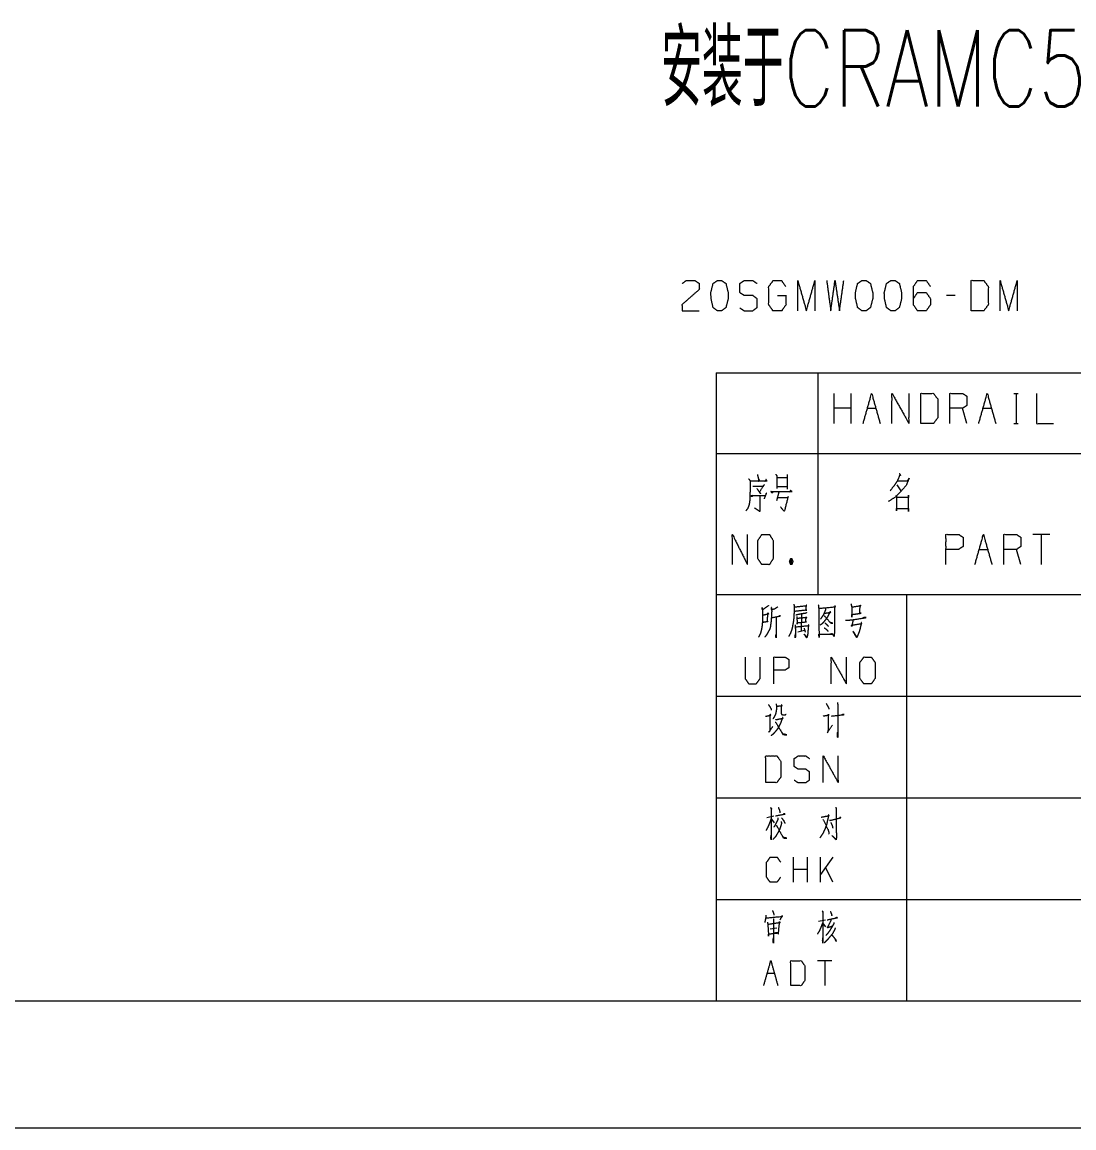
# Model space of a CAD drawing. Header units: millimetres. Extents: x 0 to 594, y 0 to 420.
# Drawn here: x 349.3 to 432.2, y 0 to 87.1 of the extents above; entities that cross this region are included whole.
import ezdxf

# ---------------------------------------------------------------- set-up
doc = ezdxf.new("R2010")
doc.units = ezdxf.units.MM
doc.layers.add('101', color=7, linetype='Continuous', true_color=0xffffff)
doc.styles.add('chinesefs', font='simplex.shx', dxfattribs={"bigfont": 'gbcbig.shx'})

msp = doc.modelspace()

# ---------------------------------------------------------------- linework, layer by layer
at = {"layer": '101', "color": 72, "linetype": 'Continuous', "lineweight": 18}
for p, q in [((422.825, 65.559), (422.154, 65.559)), ((404, 59.463), (412, 59.463)), ((404, 59.463), (404, 53.113)), ((412, 59.463), (452, 59.463)), ((412, 59.463), (412, 53.113)), ((413.299, 55.475), (413.299, 57.85)), ((414.642, 55.475), (414.642, 57.85)), ((427.453, 57.85), (427.789, 57.85)), ((427.63, 57.85), (427.63, 55.475)), ((414.642, 56.675), (413.299, 56.675)), ((415.911, 56.675), (416.583, 56.675)), ((423.748, 55.475), (423.413, 56.675)), ((425.017, 56.675), (425.689, 56.675)), ((427.453, 55.475), (427.789, 55.475)), ((404, 53.113), (412, 53.113)), ((404, 53.113), (404, 42)), ((412, 53.113), (452, 53.113)), ((412, 53.113), (412, 42)), ((409.592, 51.45), (409.592, 50.3)), ((408.76, 51.225), (409.576, 51.225)), ((408.76, 50.525), (409.576, 50.525)), ((418.231, 50.65), (418.549, 50.175)), ((408.948, 50.075), (408.76, 49.375)), ((408.807, 49.65), (409.592, 49.65)), ((430.279, 46.737), (428.935, 46.737)), ((429.607, 46.737), (429.607, 44.363)), ((424.718, 45.563), (425.39, 45.563)), ((428.002, 44.363), (427.666, 45.563)), ((409.846, 44.812), (409.987, 44.388)), ((404, 42), (412, 42)), ((412, 42), (452, 42)), ((410.722, 40.45), (410.706, 39.147)), ((410.425, 39.059), (410.971, 39.213)), ((408.546, 24.552), (407.99, 24.407)), ((408.356, 24.304), (408.561, 24.035)), ((410.097, 19.346), (410.097, 21.313)), ((411.209, 19.346), (411.209, 21.313)), ((412.219, 19.346), (412.219, 21.313)), ((413.184, 21.313), (412.219, 19.947)), ((411.209, 20.34), (410.097, 20.34)), ((413.184, 19.346), (412.628, 20.526)), ((408.25, 15.684), (408.777, 15.766)), ((412.625, 16.367), (412.054, 16.242)), ((412.42, 16.077), (412.61, 15.828)), ((413.108, 13.168), (411.996, 13.168)), ((412.552, 13.168), (412.552, 11.202)), ((408.031, 12.196), (408.587, 12.196))]:
    msp.add_line(p, q, dxfattribs=at)
at = {"layer": '101', "color": 133, "linetype": 'Continuous', "lineweight": 18}
for p, q in [((404, 42), (584, 42)), ((404, 42), (404, 10)), ((419, 42), (419, 10)), ((404, 34), (584, 34)), ((404, 26), (454, 26)), ((404, 18), (454, 18)), ((25, 10), (584, 10)), ((404, 10), (584, 10)), ((0, 0), (594, 0))]:
    msp.add_line(p, q, dxfattribs=at)
at = {"layer": '101', "color": 72, "linetype": 'Continuous', "lineweight": 18}
for points, knots in [([(401.33, 66.509), (401.648, 66.734), (402.337, 66.734), (402.673, 66.509), (402.673, 66.034), (401.312, 64.834), (401.33, 64.359), (402.673, 64.359)], [0, 0, 0.069694, 0.192979, 0.265274, 0.350228, 0.674739, 0.759752, 1, 1]), ([(404.437, 64.359), (404.773, 64.609), (404.949, 65.309), (404.949, 65.784), (404.773, 66.509), (404.437, 66.734), (404.101, 66.734), (403.765, 66.509), (403.588, 65.784), (403.606, 65.309), (403.765, 64.609), (404.101, 64.359), (404.437, 64.359)], [0, 0, 0.06753, 0.183974, 0.260586, 0.380945, 0.446147, 0.50031, 0.565507, 0.685867, 0.762532, 0.878313, 0.945837, 1, 1]), ([(405.865, 64.584), (406.201, 64.359), (406.89, 64.359), (407.226, 64.609), (407.226, 65.309), (406.89, 65.559), (406.218, 65.559), (405.865, 65.784), (405.865, 66.509), (406.218, 66.734), (406.89, 66.734), (407.226, 66.509)], [0, 0, 0.068034, 0.184052, 0.25452, 0.372335, 0.442803, 0.555843, 0.62637, 0.748393, 0.81892, 0.931961, 1, 1]), ([(408.831, 65.559), (409.502, 65.559), (409.502, 64.834), (409.166, 64.359), (408.477, 64.359), (408.141, 64.834), (408.141, 66.259), (408.495, 66.734), (409.149, 66.734), (409.485, 66.259)], [0, 0, 0.103293, 0.214794, 0.304259, 0.410273, 0.499738, 0.718894, 0.809954, 0.910531, 1, 1]), ([(410.435, 64.359), (410.435, 66.734), (411.107, 64.359), (411.779, 66.734), (411.779, 64.359)], [0, 0, 0.245192, 0.499999, 0.754808, 1, 1]), ([(412.712, 66.734), (413.03, 64.359), (413.366, 66.734), (413.719, 64.359), (414.055, 66.734)], [0, 0, 0.249746, 0.499742, 0.750003, 1, 1]), ([(415.819, 64.359), (416.155, 64.609), (416.332, 65.309), (416.332, 65.784), (416.155, 66.509), (415.819, 66.734), (415.483, 66.734), (415.147, 66.509), (414.971, 65.784), (414.988, 65.309), (415.147, 64.609), (415.483, 64.359), (415.819, 64.359)], [0, 0, 0.06753, 0.183974, 0.260586, 0.380945, 0.446147, 0.50031, 0.565507, 0.685867, 0.762532, 0.878313, 0.945837, 1, 1]), ([(418.096, 64.359), (418.431, 64.609), (418.608, 65.309), (418.608, 65.784), (418.431, 66.509), (418.096, 66.734), (417.76, 66.734), (417.424, 66.509), (417.247, 65.784), (417.265, 65.309), (417.424, 64.609), (417.76, 64.359), (418.096, 64.359)], [0, 0, 0.067524, 0.183971, 0.260583, 0.380943, 0.446139, 0.500302, 0.565504, 0.685863, 0.762528, 0.878307, 0.945837, 1, 1]), ([(419.541, 65.309), (419.859, 65.784), (420.549, 65.784), (420.885, 65.309), (420.885, 64.834), (420.549, 64.359), (419.859, 64.359), (419.541, 64.834), (419.541, 66.259), (419.859, 66.734), (420.549, 66.734), (420.885, 66.259)], [0, 0, 0.076964, 0.169762, 0.248073, 0.312018, 0.39033, 0.483127, 0.560092, 0.751927, 0.828891, 0.921688, 1, 1]), ([(424.094, 64.359), (425.084, 64.359), (425.438, 64.834), (425.438, 66.259), (425.084, 66.734), (424.094, 66.734), (424.094, 64.359)], [0, 0, 0.142139, 0.227162, 0.43179, 0.516813, 0.658952, 1, 1]), ([(426.371, 64.359), (426.371, 66.734), (427.042, 64.359), (427.714, 66.734), (427.714, 64.359)], [0, 0, 0.245192, 0.500001, 0.754808, 1, 1]), ([(415.576, 55.475), (416.247, 57.85), (416.919, 55.475)], [0, 0, 0.500001, 1, 1]), ([(417.852, 55.475), (417.852, 57.85), (419.195, 55.475), (419.195, 57.85)], [0, 0, 0.317574, 0.682426, 1, 1]), ([(420.129, 55.475), (421.118, 55.475), (421.472, 55.95), (421.472, 57.375), (421.118, 57.85), (420.129, 57.85), (420.129, 55.475)], [0, 0, 0.142139, 0.227162, 0.43179, 0.516813, 0.658952, 1, 1]), ([(422.405, 55.475), (422.405, 57.85), (423.413, 57.85), (423.748, 57.625), (423.748, 56.9), (423.413, 56.675), (422.405, 56.675)], [0, 0, 0.400951, 0.571036, 0.639278, 0.761673, 0.829915, 1, 1]), ([(429.234, 57.85), (429.234, 55.475), (430.578, 55.475)], [0, 0, 0.638733, 1, 1]), ([(407.254, 51.45), (407.363, 51), (407.395, 51.075), (407.348, 50.9)], [0, 0, 0.638263, 0.750289, 1, 1]), ([(408.697, 51.475), (408.776, 51.375), (408.776, 50.35)], [0, 0, 0.110327, 1, 1]), ([(418.426, 51.55), (418.532, 51.375), (418.479, 51.45), (418.284, 50.975), (418.055, 50.625), (417.701, 50.175)], [0, 0, 0.113638, 0.164642, 0.449679, 0.682199, 1, 1]), ([(406.563, 51.125), (406.689, 50.95), (406.657, 49.45), (406.595, 49.075), (406.485, 48.775), (406.344, 48.6)], [0, 0, 0.081566, 0.649825, 0.793834, 0.914837, 1, 1]), ([(406.704, 50.95), (408.007, 50.95), (407.928, 51.075), (407.85, 50.9)], [0, 0, 0.793274, 0.883167, 1, 1]), ([(406.893, 50.55), (407.709, 50.55), (407.803, 50.675), (407.41, 50.075), (407.505, 49.95), (407.222, 50.35)], [0, 0, 0.349361, 0.416368, 0.723324, 0.79033, 1, 1]), ([(418.32, 50.95), (419.08, 50.95), (419.203, 51.175), (418.974, 50.6), (418.549, 50.125), (418.143, 49.7), (417.56, 49.325)], [0, 0, 0.213825, 0.286067, 0.460277, 0.639448, 0.804909, 1, 1]), ([(406.908, 49.825), (406.814, 49.7), (406.767, 49.8), (407.913, 49.8), (407.96, 50), (407.787, 49.55)], [0, 0, 0.074523, 0.127162, 0.672611, 0.770466, 1, 1]), ([(407.442, 49.825), (407.442, 48.55), (407.034, 48.825)], [0, 0, 0.721581, 1, 1]), ([(408.462, 50.075), (408.415, 50), (408.321, 50.125), (409.968, 50.125), (409.874, 50.2), (409.764, 50.075)], [0, 0, 0.040637, 0.112445, 0.868407, 0.923638, 1, 1]), ([(409.67, 49.725), (409.372, 48.55), (409.074, 48.9)], [0, 0, 0.725023, 1, 1]), ([(418.161, 49.8), (418.214, 49.725), (418.214, 48.6), (418.214, 48.775), (419.15, 48.775), (419.15, 48.55), (419.15, 49.825), (419.15, 49.65), (418.249, 49.65)], [0, 0, 0.018727, 0.248084, 0.283763, 0.47474, 0.520612, 0.780551, 0.816229, 1, 1]), ([(405.28, 44.363), (405.28, 46.737), (406.472, 44.363), (406.472, 46.737)], [0, 0, 0.32062, 0.67938, 1, 1]), ([(407.602, 44.363), (408.198, 44.363), (408.496, 44.838), (408.496, 46.263), (408.198, 46.737), (407.602, 46.737), (407.288, 46.263), (407.288, 44.838), (407.602, 44.363)], [0, 0, 0.094595, 0.183572, 0.409673, 0.49865, 0.593245, 0.683572, 0.909673, 1, 1]), ([(422.106, 44.363), (422.106, 46.737), (423.114, 46.737), (423.449, 46.513), (423.449, 45.788), (423.096, 45.563), (422.106, 45.563)], [0, 0, 0.401146, 0.571314, 0.639589, 0.762044, 0.832821, 1, 1]), ([(424.383, 44.363), (425.054, 46.737), (425.726, 44.363)], [0, 0, 0.499999, 1, 1]), ([(426.659, 44.363), (426.659, 46.737), (427.666, 46.737), (428.002, 46.513), (428.002, 45.788), (427.666, 45.563), (426.659, 45.563)], [0, 0, 0.400951, 0.571036, 0.639278, 0.761673, 0.829915, 1, 1]), ([(409.846, 44.388), (409.987, 44.388), (410.065, 44.613), (409.987, 44.812), (409.846, 44.812), (409.767, 44.613), (409.846, 44.388), (409.987, 44.812)], [0, 0, 0.086295, 0.231897, 0.363169, 0.449464, 0.580736, 0.726337, 1, 1]), ([(408.131, 41.134), (408.068, 41.09), (407.647, 40.803), (407.616, 40.98), (407.663, 40.803), (407.663, 40.229), (407.647, 39.876), (407.631, 39.633), (407.6, 39.39), (407.553, 39.169), (407.491, 38.949), (407.413, 38.794), (407.35, 38.661)], [0, 0, 0.024368, 0.186804, 0.243943, 0.302151, 0.48502, 0.597665, 0.675193, 0.753197, 0.825096, 0.898188, 0.953343, 1, 1]), ([(408.865, 41.046), (408.615, 40.869), (408.381, 40.803), (408.349, 40.98), (408.381, 40.715), (408.365, 40.45), (408.349, 40.163), (408.334, 39.92), (408.303, 39.699), (408.271, 39.456), (408.225, 39.28), (408.147, 39.147), (408.068, 38.993), (407.99, 38.86), (407.912, 38.75), (407.834, 38.661)], [0, 0, 0.096324, 0.172942, 0.229419, 0.313419, 0.396987, 0.487496, 0.564127, 0.634338, 0.711439, 0.768977, 0.81739, 0.871907, 0.92032, 0.962889, 1, 1]), ([(410.128, 41.245), (410.144, 41.046), (410.144, 40.693), (410.128, 40.362), (410.113, 40.141), (410.082, 39.854), (410.035, 39.611), (409.988, 39.346), (409.926, 39.147), (409.847, 38.949), (409.723, 38.706)], [0, 0, 0.076502, 0.212087, 0.339339, 0.424292, 0.535104, 0.630036, 0.733299, 0.813246, 0.895184, 1, 1]), ([(410.175, 41.024), (411.143, 41.134), (411.096, 41.179), (411.05, 40.781), (411.128, 40.781), (410.16, 40.671)], [0, 0, 0.391072, 0.416916, 0.577577, 0.608912, 1, 1]), ([(412.048, 41.201), (412.079, 40.914), (412.11, 38.639), (412.095, 38.882), (413.203, 38.882), (413.125, 38.904), (412.969, 38.882)], [0, 0, 0.069512, 0.617085, 0.67568, 0.942516, 0.962044, 1, 1]), ([(412.095, 40.914), (413.406, 41.046), (413.359, 41.112), (413.328, 40.914), (413.312, 38.926), (413.297, 38.706), (413.188, 38.882)], [0, 0, 0.328133, 0.348331, 0.398412, 0.893174, 0.948283, 1, 1]), ([(414.623, 41.267), (414.686, 41.002), (414.686, 40.229), (414.686, 40.428), (415.435, 40.538), (415.31, 40.538), (415.341, 41.09), (415.357, 41.179), (415.388, 41.112), (415.279, 41.09), (414.686, 41.002)], [0, 0, 0.076614, 0.294118, 0.350047, 0.563215, 0.598354, 0.753962, 0.779204, 0.799818, 0.831203, 1, 1]), ([(407.694, 39.81), (407.725, 39.832), (408.084, 39.898), (408.037, 39.876), (408.084, 40.56), (408.115, 40.472), (407.678, 40.362)], [0, 0, 0.02268, 0.239271, 0.26999, 0.67699, 0.732559, 1, 1]), ([(408.365, 40.185), (409.068, 40.317), (409.021, 40.34), (408.943, 40.295)], [0, 0, 0.834802, 0.895274, 1, 1]), ([(408.724, 40.229), (408.724, 38.595), (408.709, 38.706), (408.724, 38.882)], [0, 0, 0.849782, 0.907773, 1, 1]), ([(411.128, 40.582), (411.081, 40.538), (410.69, 40.472), (410.472, 40.428), (410.269, 40.384)], [0, 0, 0.072258, 0.516577, 0.766872, 1, 1]), ([(410.347, 40.273), (410.363, 40.119), (410.394, 39.677), (410.378, 39.788), (411.112, 39.854), (411.05, 39.854), (411.096, 40.251), (411.128, 40.185), (410.363, 40.119)], [0, 0, 0.056493, 0.217483, 0.258029, 0.52592, 0.548622, 0.694151, 0.720787, 1, 1]), ([(412.532, 40.56), (412.594, 40.538), (413.031, 40.605), (412.985, 40.671), (412.782, 40.251), (412.626, 40.03), (412.485, 39.854), (412.345, 39.699), (412.189, 39.589)], [0, 0, 0.033928, 0.260452, 0.302022, 0.540802, 0.679358, 0.795013, 0.902032, 1, 1]), ([(412.61, 40.892), (412.61, 40.781), (412.47, 40.45), (412.298, 40.185), (412.22, 40.075)], [0, 0, 0.119857, 0.510428, 0.853217, 1, 1]), ([(412.501, 40.317), (412.548, 40.317), (413.031, 39.743), (413.203, 39.743), (413.031, 39.788), (412.953, 39.832)], [0, 0, 0.037884, 0.645153, 0.784051, 0.927467, 1, 1]), ([(414.202, 39.986), (414.405, 39.986), (414.81, 40.03), (415.81, 40.185), (415.7, 40.207), (415.544, 40.163)], [0, 0, 0.107045, 0.322378, 0.855631, 0.914429, 1, 1]), ([(410.222, 39.633), (410.238, 39.434), (410.253, 38.926), (410.238, 38.595), (410.222, 38.684), (410.253, 38.904)], [0, 0, 0.14747, 0.523363, 0.768669, 0.835021, 1, 1]), ([(410.253, 39.456), (411.315, 39.567), (411.284, 39.633), (411.268, 39.523), (411.221, 39.015), (411.206, 38.816), (411.143, 38.595), (410.94, 38.882), (411.159, 38.661)], [0, 0, 0.374079, 0.399745, 0.438827, 0.617585, 0.687453, 0.767884, 0.891101, 1, 1]), ([(410.925, 39.346), (410.987, 39.169), (411.018, 39.037)], [0, 0, 0.579206, 1, 1]), ([(412.516, 39.39), (412.719, 39.236), (412.813, 39.125)], [0, 0, 0.637927, 1, 1]), ([(412.579, 39.765), (412.75, 39.611), (412.829, 39.501)], [0, 0, 0.630803, 1, 1]), ([(414.795, 40.03), (414.686, 39.501), (414.654, 39.589), (415.482, 39.721), (415.435, 39.81), (415.435, 39.721), (415.341, 39.346), (415.279, 39.103), (415.201, 38.904), (415.138, 38.75), (415.091, 38.639), (415.06, 38.617), (414.779, 39.125), (415.076, 38.661)], [0, 0, 0.136369, 0.159977, 0.371155, 0.396351, 0.41861, 0.516112, 0.579318, 0.633127, 0.675138, 0.705363, 0.714999, 0.861277, 1, 1]), ([(406.286, 37.083), (406.286, 35.405), (406.567, 34.985), (407.16, 34.985), (407.473, 35.405), (407.473, 37.083)], [0, 0, 0.337152, 0.438596, 0.55778, 0.662848, 1, 1]), ([(408.549, 34.985), (408.549, 37.083), (409.439, 37.083), (409.736, 36.884), (409.736, 36.244), (409.423, 36.045), (408.549, 36.045)], [0, 0, 0.401145, 0.571315, 0.639588, 0.762043, 0.832818, 1, 1]), ([(413.075, 34.985), (413.075, 37.083), (414.261, 34.985), (414.261, 37.083)], [0, 0, 0.317574, 0.682426, 1, 1]), ([(415.635, 34.985), (416.228, 34.985), (416.524, 35.405), (416.524, 36.663), (416.228, 37.083), (415.635, 37.083), (415.322, 36.663), (415.322, 35.405), (415.635, 34.985)], [0, 0, 0.102677, 0.191615, 0.409473, 0.498411, 0.601089, 0.691615, 0.909473, 1, 1]), ([(408.128, 33.342), (408.316, 33.033), (408.347, 32.9)], [0, 0, 0.726446, 1, 1]), ([(408.737, 33.386), (408.753, 33.187), (408.753, 32.966), (408.721, 32.768), (408.675, 32.569), (408.612, 32.436), (408.55, 32.326), (408.472, 32.216)], [0, 0, 0.161542, 0.340479, 0.503495, 0.668951, 0.787649, 0.890431, 1, 1]), ([(408.768, 33.209), (409.19, 33.253), (409.159, 33.32), (409.112, 33.143), (409.112, 32.856), (409.112, 32.701), (409.127, 32.635), (409.159, 32.569), (409.221, 32.547), (409.299, 32.525), (409.408, 32.525), (409.471, 32.547), (409.518, 32.591)], [0, 0, 0.256877, 0.301268, 0.412023, 0.585997, 0.679674, 0.720919, 0.7653, 0.805457, 0.85462, 0.920845, 0.961001, 1, 1]), ([(412.67, 33.43), (412.857, 33.099), (412.888, 32.966)], [0, 0, 0.736537, 1, 1]), ([(413.56, 33.496), (413.575, 33.342), (413.575, 30.758), (413.56, 30.935), (413.575, 31.156)], [0, 0, 0.049515, 0.872925, 0.929447, 1, 1]), ([(407.894, 32.414), (408.316, 32.503), (408.253, 32.591), (408.238, 32.414), (408.222, 31.244), (408.144, 31.156), (408.472, 31.619)], [0, 0, 0.167415, 0.209472, 0.278411, 0.733406, 0.779229, 1, 1]), ([(408.675, 32.149), (409.283, 32.26), (409.237, 32.326), (409.096, 31.929), (409.018, 31.752), (408.94, 31.597), (408.815, 31.399), (408.675, 31.222), (408.534, 31.067), (408.425, 30.957), (408.331, 30.891)], [0, 0, 0.254937, 0.288355, 0.462049, 0.541621, 0.612965, 0.709675, 0.802668, 0.888738, 0.952739, 1, 1]), ([(412.436, 32.436), (412.873, 32.525), (412.841, 32.569), (412.81, 31.2), (412.748, 31.112), (413.169, 31.73)], [0, 0, 0.163602, 0.183442, 0.685811, 0.72549, 1, 1]), ([(413.076, 32.436), (414.09, 32.547), (414.028, 32.569), (413.903, 32.525)], [0, 0, 0.837057, 0.891361, 1, 1]), ([(408.659, 31.951), (408.69, 31.951), (409.268, 30.979), (409.564, 30.957), (409.268, 31.023), (409.19, 31.112)], [0, 0, 0.016597, 0.617598, 0.775738, 0.937326, 1, 1]), ([(407.91, 27.192), (408.784, 27.192), (409.096, 27.612), (409.096, 28.87), (408.784, 29.29), (407.91, 29.29), (407.91, 27.192)], [0, 0, 0.142136, 0.227161, 0.43179, 0.516816, 0.658952, 1, 1]), ([(410.157, 27.391), (410.454, 27.192), (411.062, 27.192), (411.359, 27.413), (411.359, 28.031), (411.062, 28.252), (410.469, 28.252), (410.157, 28.451), (410.157, 29.091), (410.469, 29.29), (411.062, 29.29), (411.359, 29.091)], [0, 0, 0.068038, 0.184052, 0.254519, 0.372334, 0.442801, 0.555845, 0.62637, 0.748392, 0.818918, 0.931961, 1, 1]), ([(412.436, 27.192), (412.436, 29.29), (413.622, 27.192), (413.622, 29.29)], [0, 0, 0.317574, 0.682426, 1, 1]), ([(408.341, 24.407), (408.254, 24.118), (408.151, 23.869), (408.049, 23.642), (407.932, 23.435)], [0, 0, 0.285938, 0.539663, 0.775435, 1, 1]), ([(408.297, 25.235), (408.371, 25.111), (408.341, 25.153), (408.341, 22.71), (408.312, 22.855), (408.341, 23.062)], [0, 0, 0.048148, 0.065088, 0.880815, 0.930183, 1, 1]), ([(408.868, 24.428), (408.854, 24.263), (408.707, 23.973), (408.605, 23.766), (408.546, 23.683)], [0, 0, 0.201933, 0.596286, 0.876829, 1, 1]), ([(408.678, 24.573), (409.424, 24.718), (409.366, 24.739), (409.293, 24.697)], [0, 0, 0.838754, 0.907252, 1, 1]), ([(408.898, 25.235), (408.985, 25.049), (409.015, 24.925), (409.015, 24.801)], [0, 0, 0.449927, 0.72868, 1, 1]), ([(409.146, 24.428), (409.322, 24.2), (409.366, 24.097), (409.424, 23.973)], [0, 0, 0.535198, 0.744447, 1, 1]), ([(412.262, 24.47), (412.906, 24.594), (412.862, 24.656), (412.819, 24.407), (412.76, 24.159), (412.701, 23.89), (412.584, 23.559), (412.453, 23.29), (412.438, 23.248), (412.321, 23.062), (412.175, 22.855)], [0, 0, 0.244423, 0.272769, 0.366786, 0.461903, 0.564545, 0.695473, 0.80714, 0.823505, 0.905514, 1, 1]), ([(412.936, 24.242), (412.98, 24.221), (413.828, 24.428), (413.77, 24.449), (413.711, 24.407)], [0, 0, 0.045962, 0.873312, 0.932107, 1, 1]), ([(413.433, 25.256), (413.463, 25.028), (413.463, 23.455), (413.477, 22.938), (413.463, 22.731), (413.448, 22.689), (413.126, 23.021), (413.448, 22.731)], [0, 0, 0.066217, 0.519982, 0.669307, 0.729162, 0.741827, 0.875056, 1, 1]), ([(409.132, 24.118), (409.146, 23.952), (409.058, 23.662), (408.971, 23.435), (408.868, 23.248), (408.693, 22.958), (408.59, 22.834), (408.458, 22.71)], [0, 0, 0.103476, 0.291956, 0.443857, 0.576191, 0.787108, 0.887318, 1, 1]), ([(408.737, 23.828), (408.78, 23.786), (409.293, 22.834), (409.571, 22.814), (409.307, 22.876), (409.234, 22.958)], [0, 0, 0.033497, 0.633662, 0.788434, 0.938664, 1, 1]), ([(412.409, 24.325), (412.804, 23.517), (412.877, 23.29), (412.892, 23.145)], [0, 0, 0.700218, 0.886543, 1, 1]), ([(413.038, 24.056), (413.17, 23.745), (413.184, 23.6)], [0, 0, 0.698422, 1, 1]), ([(409.073, 19.74), (408.795, 19.346), (408.254, 19.346), (407.975, 19.74), (407.975, 20.919), (408.254, 21.313), (408.81, 21.313), (409.088, 20.919)], [0, 0, 0.114566, 0.243371, 0.357937, 0.638582, 0.753148, 0.885434, 1, 1]), ([(407.914, 16.76), (407.914, 16.574), (407.855, 16.284), (407.826, 16.18)], [0, 0, 0.316024, 0.817546, 1, 1]), ([(407.914, 16.532), (409.231, 16.656), (409.201, 16.719), (409.026, 16.387)], [0, 0, 0.748921, 0.787785, 1, 1]), ([(408.44, 17.112), (408.528, 16.905), (408.558, 16.76)], [0, 0, 0.603344, 1, 1]), ([(412.362, 17.091), (412.42, 16.988), (412.405, 17.008), (412.405, 14.566), (412.391, 14.752), (412.405, 14.959)], [0, 0, 0.039885, 0.048389, 0.86771, 0.930393, 1, 1]), ([(412.742, 16.387), (413.562, 16.553), (413.503, 16.574), (413.386, 16.512)], [0, 0, 0.811183, 0.871423, 1, 1]), ([(412.991, 17.05), (413.093, 16.843), (413.108, 16.76), (413.093, 16.698)], [0, 0, 0.609645, 0.831589, 1, 1]), ([(408.045, 16.201), (408.075, 16.015), (408.133, 15.104), (408.119, 15.27), (408.85, 15.352), (408.762, 15.373), (408.601, 15.332)], [0, 0, 0.083432, 0.487209, 0.560758, 0.88655, 0.926463, 1, 1]), ([(408.85, 15.352), (408.909, 15.249), (408.997, 16.242), (409.026, 16.16), (408.104, 16.015)], [0, 0, 0.055629, 0.522281, 0.563367, 1, 1]), ([(408.499, 16.47), (408.528, 16.429), (408.514, 14.545), (408.484, 14.731), (408.514, 14.959)], [0, 0, 0.021551, 0.822258, 0.902418, 1, 1]), ([(412.42, 16.222), (412.288, 15.891), (412.186, 15.642), (412.098, 15.456), (411.981, 15.27)], [0, 0, 0.339096, 0.594725, 0.790666, 1, 1]), ([(413.386, 15.766), (413.342, 15.621), (413.166, 15.29), (412.991, 15.083), (412.801, 14.856), (412.64, 14.69), (412.508, 14.566)], [0, 0, 0.100504, 0.349354, 0.529551, 0.726518, 0.879826, 1, 1]), ([(413.284, 16.18), (413.269, 16.077), (413.093, 15.766), (413.079, 15.746), (412.947, 15.539), (412.801, 15.332), (412.64, 15.145)], [0, 0, 0.084867, 0.374491, 0.395073, 0.594273, 0.800097, 1, 1]), ([(413.035, 16.408), (413.02, 16.284), (412.771, 15.787), (412.742, 15.766), (413.196, 15.911)], [0, 0, 0.104846, 0.570662, 0.600717, 1, 1]), ([(413.108, 15.207), (413.401, 14.856), (413.459, 14.69), (413.371, 14.897)], [0, 0, 0.533337, 0.737997, 1, 1]), ([(409.874, 11.202), (410.694, 11.202), (410.986, 11.595), (410.986, 12.775), (410.694, 13.168), (409.874, 13.168), (409.874, 11.202)], [0, 0, 0.142134, 0.22716, 0.43179, 0.516816, 0.65895, 1, 1])]:
    msp.add_open_spline(points, degree=1, knots=knots, dxfattribs=at)
for points in [[(424.681, 55.475), (425.353, 57.85), (426.025, 55.475)], [(407.753, 11.202), (408.309, 13.168), (408.865, 11.202)]]:
    msp.add_open_spline(points, degree=1, dxfattribs=at)

# ---------------------------------------------------------------- texts
at = {"layer": '101', "color": 72, "linetype": 'Continuous', "lineweight": 18, "insert": (399.68, 80.416), "char_height": 6, "attachment_point": 7, "style": 'chinesefs'}
msp.add_mtext('{\\W0.743;安装于CRAMC5-1A00BP00S单元}', dxfattribs=at)

doc.saveas('drawing.dxf')
